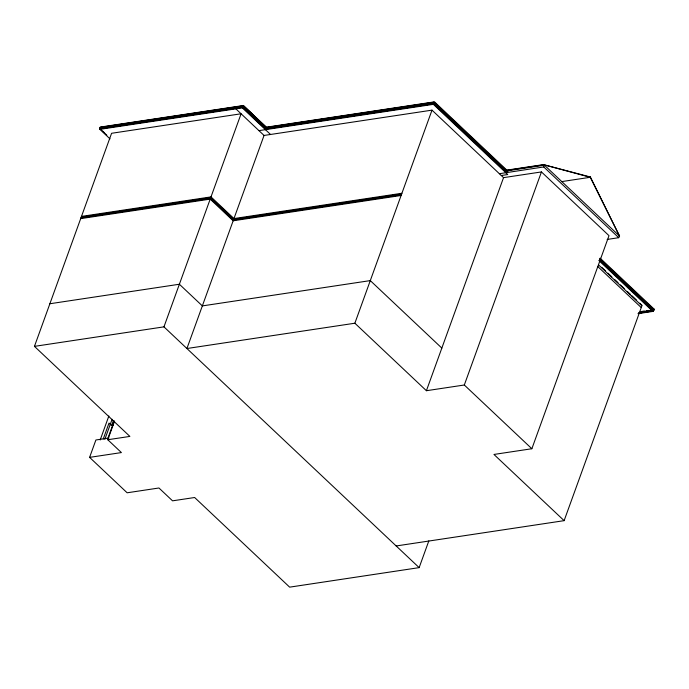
<?xml version="1.0" encoding="UTF-8"?>
<svg xmlns="http://www.w3.org/2000/svg" width="689" height="689" viewBox="0 0 689 689"><rect width="100%" height="100%" fill="white"/><g stroke="black" fill="none" stroke-linecap="round" stroke-linejoin="round"><path stroke-width="1.03" d="M499.361 173.714L543.767 166.953L544.413 165.179L619.377 235.914L618.739 237.688L607.147 239.453M109.999 138.877L99.896 129.351L100.112 128.757L242.735 107.269M34.45 346.369L111.584 133.287L241.09 113.78L163.956 326.853L34.45 346.369L129.885 436.413L107.794 439.737L114.615 420.91M428.834 540.874L419.145 567.633L289.647 587.149L194.642 497.51L172.551 500.834L158.944 487.993L127.138 492.79L89.604 457.367L95.892 439.987L108.922 438.023M100.172 439.995L108.862 415.984M103.264 438.953L109.008 423.072L111.584 425.509L113.461 425.225M104.857 439.289L112.1 419.282M111.584 425.509L113.401 420.497M107.949 438.247L113.694 422.366M99.896 129.351L242.347 107.889L242.562 107.295L265.635 129.067L433.588 103.763L433.372 104.349L258.952 130.634M242.597 107.139L242.812 106.554L265.859 128.292L265.653 128.886L242.597 107.139L99.845 128.654L99.948 127.956M243.191 105.822L242.976 106.407L265.971 128.102L266.187 127.517L243.191 105.822L99.965 127.396L99.75 127.99L243.088 106.511M265.429 129.653L265.635 129.067M264.051 135.449L186.917 348.522L354.869 323.219L426.405 390.715L464.317 385.005L531.865 448.737L608.998 235.664L541.451 171.931L503.538 177.641L432.003 110.145L264.051 135.449L235.879 108.862M433.967 102.23L265.747 127.577L265.532 128.171L433.751 102.825L433.967 102.23L506.759 170.906L544.413 165.179M354.869 323.219L432.003 110.145M426.405 390.715L503.538 177.65M464.317 385.005L541.451 171.931M544.112 164.809L590.37 176.987L619.592 236.198L590.258 177.297L544.112 164.809L505.872 170.571M396.184 545.964L564.127 520.66L641.907 305.804L598.483 264.834M637.962 313.667L652.845 311.419L653.06 310.834M639.504 313.021L653.327 310.937L653.542 310.343L600.076 259.899M641.054 312.401L653.801 310.481L654.016 309.886L599.757 258.694M100.327 127.069L243.32 105.52L266.281 127.198L434.475 101.851L508 171.234M81.491 216.406L210.998 196.899L233.967 218.568L401.911 193.264M81.224 217.147L210.731 197.64L233.7 219.309L401.644 194.005M80.957 217.888L210.464 198.38L233.425 220.049L401.377 194.746M80.691 218.628L210.197 199.121L233.158 220.79L401.11 195.487M504.925 170.416L544.232 164.499M501.282 175.506L507.759 174.532L433.372 104.349M588.242 177.314L590.37 176.987M561.578 181.62L590.258 177.297M49.875 303.746L179.381 284.238L202.351 305.907L370.294 280.604L441.838 348.1M641.08 311.531L644.249 311.058M646.368 310.739L648.487 310.42M650.597 310.102L654.55 309.499L600.128 258.16M640.202 311.971L651.889 310.205M638.677 312.582L653.637 310.326M639.246 312.909L653.189 310.808M89.604 457.367L121.41 452.578L107.794 439.737M531.865 448.737L493.953 454.447L564.127 520.66M654.55 309.499L653.293 308.81L653.775 309.619M543.767 166.953L618.739 237.688M433.751 102.825L506.897 171.837M599.404 259.15L653.801 310.481M433.622 102.85L506.768 171.862M433.433 103.608L506.553 172.457M599.818 260.597L653.327 310.937M598.819 260.451L652.845 311.419M601.738 267.315L605.622 270.975M607.948 273.171L611.823 276.832M614.924 279.751L618.024 282.679M620.35 284.876L624.234 288.536M627.334 291.464L630.435 294.384M631.985 295.848L636.636 300.24M639.736 303.169L642.07 305.365M597.682 266.462L641.261 307.587M242.347 107.889L270.527 134.467M99.983 128.628L104.022 132.443M102.954 131.582L106.838 135.251M163.956 326.853L419.145 567.633M243.32 105.52L266.729 127.723M265.696 128.318L265.48 128.912L433.562 103.591L433.777 102.997L265.696 128.318"/></g></svg>
